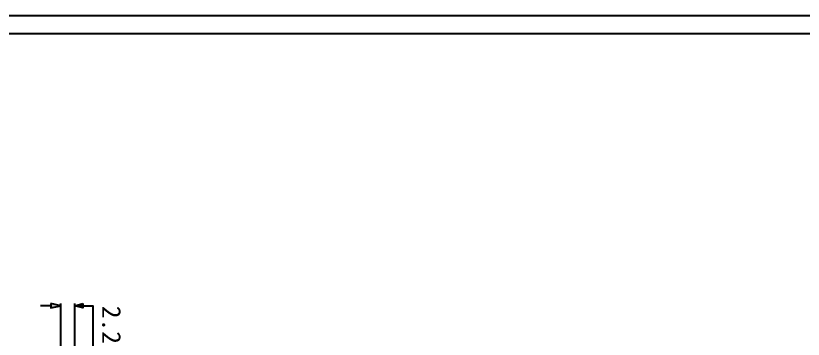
# Model space of a CAD drawing. Header units: millimetres. Extents: x 16 to 282, y 21 to 191.
# Drawn here: x 116.1 to 200.5, y 151.1 to 185.8 of the extents above; entities that cross this region are included whole.
import ezdxf

# ---------------------------------------------------------------- set-up
doc = ezdxf.new("R2010")
doc.units = ezdxf.units.MM
doc.layers.get('0').update_dxf_attribs({"linetype": 'CONTINUOUS'})

msp = doc.modelspace()

# ---------------------------------------------------------------- hatches: boundary and pattern name
at = {"true_color": 0xffff00}
for points in [[(119.873889, 154.947045), (119.873889, 154.481379), (120.953389, 154.714212)], [(123.302889, 154.947045), (123.302889, 154.481379), (122.456222, 154.714212)]]:
    msp.add_hatch(color=2, dxfattribs=at).paths.add_polyline_path(points)
at = {"true_color": 0x00ff00}
msp.add_hatch(color=3, dxfattribs=at).paths.add_polyline_path([(122.435056, 154.714212), (122.435056, 154.693046), (122.456222, 154.693046), (122.456222, 154.714212)])

# ---------------------------------------------------------------- linework, layer by layer
at = {"color": 7}
for points in [[(257.224389, 20.517545), (257.224389, 185.808045), (34.318222, 185.808045), (34.318222, 20.517545)], [(255.298222, 183.903045), (255.298222, 22.676545), (36.053889, 22.676545), (36.053889, 183.903045)]]:
    msp.add_lwpolyline(points, close=True, dxfattribs=at)
at = {"color": 2, "true_color": 0xffff00}
for points in [[(119.873889, 154.714212), (118.794389, 154.714212)], [(123.302889, 154.714212), (124.382389, 154.714212), (124.382389, 140.363212)]]:
    msp.add_lwpolyline(points, dxfattribs=at)
for points in [[(119.873889, 154.945634), (119.873889, 154.479992), (120.953546, 154.712627)], [(123.302889, 154.945634), (123.302889, 154.479992), (122.456282, 154.712627)]]:
    msp.add_lwpolyline(points, close=True, dxfattribs=at)
at = {"color": 3, "true_color": 0x00ff00}
for points in [[(120.953389, 149.210879), (120.953389, 154.947045)], [(122.456222, 149.443712), (122.456222, 154.947045)]]:
    msp.add_lwpolyline(points, dxfattribs=at)

# ---------------------------------------------------------------- texts
at = {"color": 3, "true_color": 0x00ff00, "insert": (124.827118, 154.714088), "char_height": 2.005827, "attachment_point": 7, "rotation": 270}
msp.add_mtext('{\\fSimSun|b0|i0|c0;2.2¡À0.10}', dxfattribs=at)

doc.saveas('drawing.dxf')
